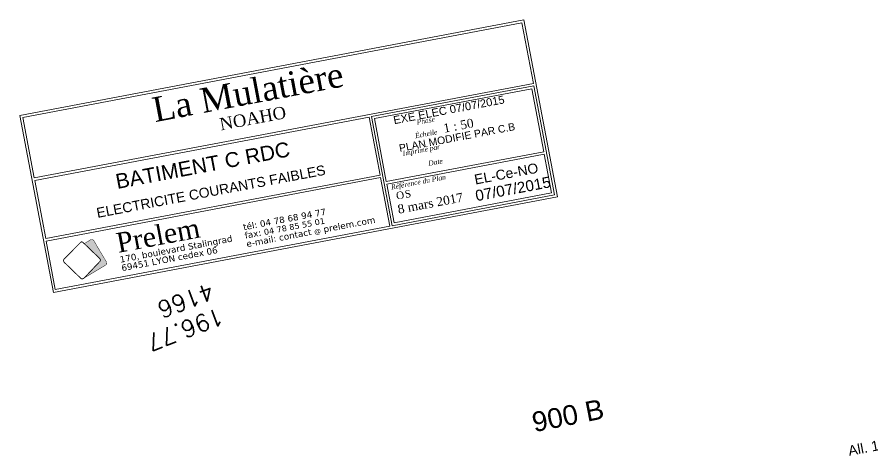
# Model space of a CAD drawing. Header units: centimetres. Extents: x 197412 to 267601, y -375791 to -305433.
# Drawn here: x 231883 to 240502, y -326781 to -322366 of the extents above; entities that cross this region are included whole.
import ezdxf
from ezdxf.enums import TextEntityAlignment as Align

# ---------------------------------------------------------------- set-up
doc = ezdxf.new("R2010")
doc.units = ezdxf.units.CM
for name, color, linetype in [('3-BAT C-Niveau 0', 250, 'Continuous'), ('AEP_SSL', 252, 'Continuous'), ('Fond topo - Z_500', 252, 'Continuous')]:
    doc.layers.add(name, color=color, linetype=linetype)
for name, color, linetype, plot in [('Fond topo - N', 252, 'Continuous', False), ('Fond topo - NCACHE', 252, 'Continuous', False), ('Fond topo - ZCACHE', 252, 'Continuous', False)]:
    doc.layers.add(name, color=color, linetype=linetype, plot=plot)
doc.layers.add('Fond topo - P', color=252, linetype='Continuous', lineweight=25)
doc.layers.add('prlm-ZCARTOUCHE', color=7, linetype='Continuous', lineweight=13)
doc.styles.add('Arial', font='arial.ttf')
doc.styles.add('Helvetica', font='arial.ttf')
doc.styles.add('prlm-georgia', font='georgia.ttf', dxfattribs={"height": 1.8})
doc.styles.add('prlm-verdana', font='verdana.ttf', dxfattribs={"height": 0.9})
doc.styles.add('SIMPLEX', font='simplex_.ttf', dxfattribs={"height": 1.25})
doc.styles.get("Standard").update_dxf_attribs({"font": 'ARIALUNI.TTF', "height": 100})
doc.styles.add('Tronçons', font='arial.ttf', dxfattribs={"height": 0.25})

# ---------------------------------------------------------------- blocks, each defined once
blk = doc.blocks.new('PTOPO')
at = {"layer": 'Fond topo - NCACHE', "style": 'SIMPLEX'}
blk.add_attdef('MAT', text='', height=0.34, dxfattribs=at).set_placement((0.1, -0.1), align=Align.TOP_LEFT)
at = {"layer": 'Fond topo - ZCACHE', "style": 'SIMPLEX'}
blk.add_attdef('ALT', (0.1, 0.1), '', height=0.34, dxfattribs=at)
blk = doc.blocks.new('cartouche_BET')
at = {"layer": 'prlm-ZCARTOUCHE'}
blk.add_hatch(color=0, dxfattribs=at).paths.add_polyline_path([(10.04, 4.46), (10.1, 4.2), (10.05, 4), (6.22, 1.23), (11.06, 3), (11.21, 3.19), (11.22, 3.55), (9.47, 8.4), (9.27, 8.56), (9, 8.61), (7.57, 8.07), (7.5, 8.04)])
at = {"layer": 'prlm-ZCARTOUCHE', "color": 0}
blk.add_lwpolyline([(0, 10), (0, 0), (69, 0), (69, 10)], close=True, dxfattribs=at)
for points, const_width in [([(6.81, 8.43), (2.83, 5.7), (2.72, 5.42), (2.76, 5.14), (5.55, 1.19), (5.8, 1.08), (6.22, 1.23), (10.05, 4), (10.1, 4.2), (10.04, 4.46), (7.22, 8.43), (6.98, 8.51), (6.81, 8.43)], 0.18), ([(6.22, 1.23), (11.06, 3), (11.21, 3.19), (11.22, 3.55), (9.47, 8.4), (9.27, 8.56), (9, 8.61), (7.57, 8.07), (7.5, 8.04)], 0.09)]:
    blk.add_lwpolyline(points, dxfattribs=dict(at, const_width=const_width))
at = {"layer": 'prlm-ZCARTOUCHE', "color": 0, "attachment_point": 4, "line_spacing_factor": 0.8, "style": 'prlm-verdana'}
for s, insert, char_height, width in [('{\\fGeorgia|b0|i0|c0|p18;Prelem}', (13.95, 6.89), 4, 47.6343), ('tél: 04 78 68 94 77\\Pfax: {\\H0.92308x;04 78 85 55 01}   \\Pe-mail: contact {\\H0.7692x;@} prelem.com', (39.77, 3.41), 1.3, 31.0691), ('170, boulevard Stalingrad   ^J69451 LYON cedex 06', (13.98, 2.64), 1.3, 47.6343)]:
    blk.add_mtext(s, dxfattribs=dict(at, insert=insert, char_height=char_height, width=width))
blk = doc.blocks.new('$CTfon')
at = {"color": 0}
blk.add_wipeout([(-104.48, 36.98), (0.47, 36.98), (0.47, -0.48), (-104.48, -0.48)], dxfattribs=at).dxf.layer = 'prlm-ZCARTOUCHE'
at = {"layer": 'prlm-ZCARTOUCHE', "color": 0}
for points in [[(-104, 36.5), (0, 36.5), (0, 0), (-104, 0)], [(-103.5, 36), (-0.5, 36), (-0.5, 23.5), (-103.5, 23.5)], [(-103.5, 23), (-34.5, 23), (-34.5, 11), (-103.5, 11)], [(-34, 23), (-0.5, 23), (-0.5, 0.5), (-34, 0.5)], [(-1, 9.5), (-33.5, 9.5), (-33.5, 22.5), (-1, 22.5)], [(-1, 1), (-33.5, 1), (-33.5, 9), (-1, 9)]]:
    blk.add_lwpolyline(points, close=True, dxfattribs=at)
blk.add_blockref('cartouche_BET', (-103.5, 0.5), dxfattribs=at)
at = {"layer": 'prlm-ZCARTOUCHE', "color": 0, "linetype": 'ByBlock', "ltscale": 20, "char_height": 1, "attachment_point": 6}
for s, insert, width in [('{\\fGeorgia|b0|i1|c0|p18;Phase}', (-21.49, 20.13), 11), ('{\\fGeorgia|b0|i1|c0|p18;Échelle}', (-21.49, 17.5), 11), ('{\\fGeorgia|b0|i1|c0|p18;Imprimé par}', (-21.49, 14.31), 11), ('{\\fGeorgia|b0|i1|c0|p18;Date}', (-21.49, 11.51), 11), ('{\\fGeorgia|b0|i1|c0|p18;Référence du Plan}', (-21.49, 8.04), 12.8598)]:
    blk.add_mtext(s, dxfattribs=dict(at, insert=insert, width=width))
blk = doc.blocks.new('$CTaff')
at = {"layer": 'prlm-ZCARTOUCHE', "color": 0, "linetype": 'ByBlock', "lineweight": -2, "style": 'prlm-georgia', "flags": 8}
blk.add_attdef('CTAFF', text='', height=5, dxfattribs=at).set_placement((-52.46, 32.05), align=Align.MIDDLE_CENTER)
blk = doc.blocks.new('$CTcli')
at = {"layer": 'prlm-ZCARTOUCHE', "color": 0, "linetype": 'ByBlock', "lineweight": -2, "style": 'prlm-georgia', "flags": 8}
blk.add_attdef('CTCLI', text='', height=2.5, dxfattribs=at).set_placement((-52.46, 26.66), align=Align.MIDDLE_CENTER)
blk = doc.blocks.new('$CTsca')
at = {"layer": 'prlm-ZCARTOUCHE', "color": 0, "style": 'prlm-georgia', "flags": 8}
blk.add_attdef('CTSCA', (-18.77, 17.04), '', height=1.8, dxfattribs=at)

msp = doc.modelspace()

# ---------------------------------------------------------------- block references
at = {"layer": 'Fond topo - P', "ltscale": 2}
ref = msp.add_blockref('PTOPO', (233949.4, -325222.6), dxfattribs=dict(at, xscale=499.9999999999995, yscale=499.9999999999995, zscale=499.9999999999995, rotation=200.7892219420549))
ref.add_attrib('MAT', '4166', dxfattribs={"layer": 'Fond topo - N', "color": 0, "ltscale": 2, "height": 170, "rotation": 200.78922, "style": 'SIMPLEX'}).set_placement((233884.9, -325193.6), align=Align.TOP_LEFT)
ref.add_attrib('ALT', '196.77', (233920.4, -325287.1), dxfattribs={"layer": 'Fond topo - Z_500', "color": 0, "ltscale": 2, "height": 170, "rotation": 200.78922, "style": 'SIMPLEX'})

# ---------------------------------------------------------------- texts
at = {"layer": '3-BAT C-Niveau 0', "insert": (240244.8, -326681.8), "char_height": 100.87, "attachment_point": 1, "rotation": 10.72359, "line_spacing_factor": 0.834288, "style": 'Helvetica'}
msp.add_mtext('All. 100', dxfattribs=at)
at = {"layer": 'AEP_SSL', "style": 'Tronçons'}
msp.add_text('900 B', height=200, rotation=11.16238, dxfattribs=at).set_placement((237091.4, -326543.1))
at = {"layer": 'prlm-ZCARTOUCHE', "style": 'Arial'}
msp.add_text('PB-CO-90', height=120, rotation=10.7236, dxfattribs=at).set_placement((235379.7, -324399.6))

# ---------------------------------------------------------------- next in the draw order: block references
at = {"layer": 'prlm-ZCARTOUCHE', "xscale": 49.67655796179313, "yscale": 49.67655796179313, "zscale": 49.67655796179313, "rotation": 10.72360141139323}
msp.add_blockref('$CTfon', (237324.3, -324174.7), dxfattribs=at)

# ---------------------------------------------------------------- next in the draw order: block references
for name, p, values in [('$CTaff', (237063.5, -324199), {'CTAFF': 'La Mulatière'}), ('$CTcli', (237063.5, -324199), {'CTCLI': 'NOAHO'}), ('$CTsca', (237259, -324187.3), {'CTSCA': '1 : 50'})]:
    msp.add_blockref(name, p, dxfattribs=at).add_auto_attribs(values)

# ---------------------------------------------------------------- next in the draw order: texts
at = {"layer": 'prlm-ZCARTOUCHE', "color": 1, "lineweight": 25, "style": 'Arial'}
for s, height, p in [('EXE ELEC 07/07/2015', 80, (235680.6, -323443.4)), ('07/07/2015', 110, (236509.6, -324218.7))]:
    msp.add_text(s, height=height, rotation=10.7236, dxfattribs=at).set_placement(p)
at = {"layer": 'prlm-ZCARTOUCHE', "color": 1, "ltscale": 25, "style": 'Arial'}
msp.add_text('PLAN MODIFIE PAR C.B', height=75, rotation=10.7236, dxfattribs=at).set_placement((235737.5, -323722))
at = {"layer": 'prlm-ZCARTOUCHE'}
for s, height, p in [('BATIMENT C RDC', 150, (232891.1, -324095.4)), ('EL-Ce-NO', 100, (236498.5, -324050.7))]:
    msp.add_text(s, height=height, rotation=10.7236, dxfattribs=at).set_placement(p)
at = {"layer": 'prlm-ZCARTOUCHE', "color": 1, "lineweight": 30, "ltscale": 25, "style": 'Arial'}
msp.add_text('ELECTRICITE COURANTS FAIBLES', height=100, rotation=10.7236, dxfattribs=at).set_placement((232693, -324386.5))
at = {"layer": 'prlm-ZCARTOUCHE', "attachment_point": 1, "rotation": 10.7236, "style": 'prlm-georgia'}
for s, insert, char_height in [('{\\T1.1;OS}', (235693.3, -324129), 74.51), ('8 mars 2017', (235708.1, -324256.3), 89.418)]:
    msp.add_mtext(s, dxfattribs=dict(at, insert=insert, char_height=char_height))

doc.saveas('drawing.dxf')
